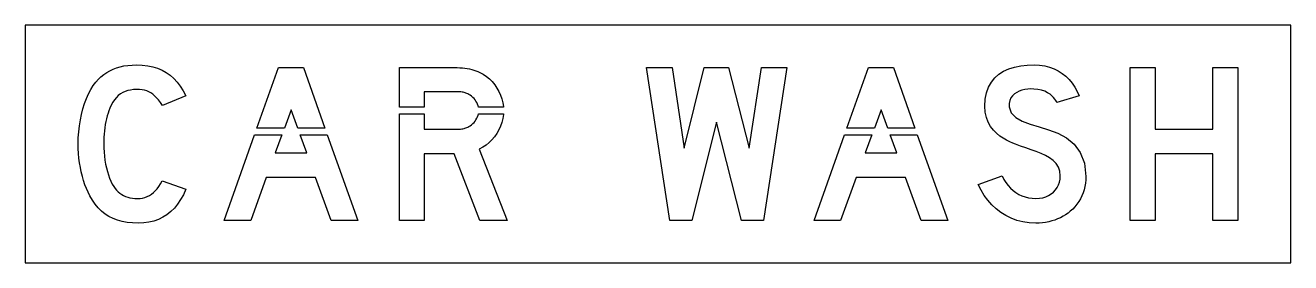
# Model space of a CAD drawing. Extents: x 0 to 96, y 0 to 18.
import ezdxf

# ---------------------------------------------------------------- set-up
doc = ezdxf.new("R2010")
doc.units = 0
doc.layers.add('CUT', color=7, linetype='Continuous')
doc.layers.add('OUTSIDE', color=1, linetype='Continuous')

msp = doc.modelspace()

# ---------------------------------------------------------------- linework, layer by layer
at = {"layer": 'CUT'}
for points in [[(11.3078, 4.1386), (11.039, 3.8719), (10.7486, 3.64), (10.439, 3.4441), (10.1066, 3.2841), (9.7526, 3.16), (9.3782, 3.0707), (8.9798, 3.0174), (8.5598, 3), (8.1302, 3.0128), (7.727, 3.0545), (7.3478, 3.1229), (6.9926, 3.2214), (6.6602, 3.3478), (6.3494, 3.5032), (6.059, 3.6887), (5.7902, 3.9032), (5.5394, 4.149), (5.3078, 4.4261), (5.0942, 4.7345), (4.8962, 5.0742), (4.7642, 5.3374), (4.6406, 5.618), (4.5278, 5.9136), (4.4246, 6.2243), (4.331, 6.5467), (4.2494, 6.8794), (4.1786, 7.2226), (4.1198, 7.5728), (4.073, 7.9287), (4.0394, 8.2904), (4.019, 8.6545), (4.0118, 9.0209), (4.0226, 9.4777), (4.0538, 9.9322), (4.1042, 10.3809), (4.175, 10.8214), (4.2638, 11.2493), (4.3706, 11.6643), (4.4942, 12.062), (4.6358, 12.4412), (4.7942, 12.7959), (4.967, 13.1264), (5.1566, 13.4278), (5.3594, 13.6991), (5.5454, 13.9043), (5.7422, 14.0922), (5.9522, 14.2626), (6.1754, 14.4157), (6.4106, 14.5513), (6.6602, 14.6696), (6.9218, 14.7704), (7.1966, 14.8528), (7.4858, 14.9177), (7.787, 14.9629), (8.1038, 14.9907), (8.4338, 15), (8.8718, 14.9849), (9.2846, 14.9386), (9.6698, 14.8609), (10.0322, 14.7507), (10.3706, 14.607), (10.6862, 14.4307), (10.9814, 14.2209), (11.2562, 13.9762), (11.5118, 13.6957), (11.7506, 13.3803), (11.9738, 13.029), (12.1802, 12.6406), (10.4126, 11.909), (10.2494, 12.1374), (10.0958, 12.338), (9.9494, 12.5119), (9.8054, 12.6591), (9.6626, 12.7832), (9.5174, 12.8852), (9.3674, 12.9664), (9.209, 13.0301), (9.0386, 13.0754), (8.855, 13.1067), (8.6546, 13.1241), (8.4338, 13.1287), (8.1986, 13.1206), (7.9766, 13.0939), (7.7678, 13.0499), (7.5722, 12.9861), (7.3886, 12.9026), (7.2182, 12.7983), (7.0574, 12.673), (6.9086, 12.527), (6.7694, 12.3565), (6.641, 12.1641), (6.5222, 11.9472), (6.4118, 11.7049), (6.341, 11.5264), (6.2762, 11.3339), (6.2162, 11.131), (6.161, 10.9188), (6.113, 10.6974), (6.0698, 10.4701), (6.0338, 10.2359), (6.0038, 9.9971), (5.9798, 9.7548), (5.963, 9.5101), (5.9522, 9.2655), (5.9486, 9.0209), (5.9558, 8.7055), (5.9726, 8.3925), (6.0026, 8.0829), (6.0422, 7.7791), (6.0938, 7.4823), (6.155, 7.1948), (6.2246, 6.9188), (6.305, 6.6545), (6.3938, 6.4064), (6.4898, 6.1733), (6.5954, 5.96), (6.707, 5.7664), (6.815, 5.6203), (6.929, 5.4881), (7.049, 5.3687), (7.1762, 5.262), (7.3118, 5.1693), (7.4546, 5.0893), (7.6058, 5.022), (7.7678, 4.9675), (7.9382, 4.9246), (8.1206, 4.8945), (8.3126, 4.8771), (8.5178, 4.8713), (8.7134, 4.8794), (8.9006, 4.9049), (9.0794, 4.949), (9.251, 5.0104), (9.4142, 5.0916), (9.5702, 5.1913), (9.719, 5.3107), (9.8618, 5.4499), (9.9974, 5.6087), (10.1282, 5.7896), (10.2518, 5.9901), (10.3706, 6.2128), (12.1802, 5.5623), (11.9918, 5.153), (11.7842, 4.7797), (11.5562, 4.4412)], [(19.2043, 14.7971), (21.0991, 14.7971), (22.7329, 10.2069), (20.6715, 10.2069), (20.1727, 11.5832), (19.6566, 10.2069), (17.571, 10.2069)], [(34.1221, 12.3484), (34.0417, 12.447), (33.9529, 12.5386), (33.8569, 12.622), (33.7513, 12.6974), (33.6397, 12.7635), (33.5677, 12.8017), (33.5005, 12.8342), (33.4333, 12.8632), (33.3649, 12.8875), (33.2941, 12.9084), (33.2185, 12.9258), (33.1357, 12.9397), (33.0445, 12.9501), (32.9413, 12.9571), (32.8249, 12.9629), (32.6929, 12.9652), (32.5453, 12.9664), (30.2713, 12.9664), (30.2713, 11.7936), (28.3765, 11.7936), (28.3765, 14.7971), (32.3341, 14.7971), (32.5597, 14.7948), (32.7745, 14.7901), (32.9773, 14.7797), (33.1717, 14.7658), (33.3565, 14.7461), (33.5341, 14.7206), (33.7045, 14.6893), (33.8689, 14.6522), (34.0273, 14.6081), (34.1821, 14.5571), (34.3333, 14.498), (34.4821, 14.4307), (34.7389, 14.2939), (34.9813, 14.1293), (35.2093, 13.9391), (35.4193, 13.727), (35.6101, 13.4951), (35.7817, 13.2458), (35.9305, 12.9826), (36.0565, 12.7078), (36.1573, 12.4226), (36.2317, 12.1328), (36.2773, 11.8383), (36.2794, 11.7936), (34.3721, 11.7936), (34.3441, 11.9043), (34.3045, 12.0214), (34.2529, 12.1351), (34.1917, 12.2441)], [(48.8946, 3.2029), (47.127, 14.7971), (49.0638, 14.7971), (49.9902, 8.6951), (51.5058, 14.7971), (53.3586, 14.7971), (54.9162, 8.6951), (55.8426, 14.7971), (57.7794, 14.7971), (56.0106, 3.2029), (54.327, 3.2029), (52.4322, 10.6475), (50.5794, 3.2029)], [(65.8559, 14.7971), (67.4898, 10.2069), (65.4284, 10.2069), (64.9295, 11.5832), (64.4135, 10.2069), (62.3278, 10.2069), (63.9611, 14.7971)], [(80.3225, 5.5275), (80.2469, 5.2922), (80.1545, 5.0638), (80.0465, 4.8446), (79.9229, 4.6348), (79.7849, 4.433), (79.6313, 4.2429), (79.4633, 4.0632), (79.2809, 3.8939), (79.1069, 3.7571), (78.9233, 3.6307), (78.7301, 3.5148), (78.5285, 3.4093), (78.3197, 3.3154), (78.1013, 3.233), (77.8769, 3.1635), (77.6465, 3.1055), (77.4101, 3.0591), (77.1677, 3.0267), (76.9205, 3.0058), (76.6697, 3), (76.1657, 3.0232), (75.6845, 3.0951), (75.2285, 3.211), (74.7953, 3.3699), (74.3885, 3.5693), (74.0069, 3.8081), (73.6517, 4.0829), (73.3241, 4.3913), (73.0229, 4.7333), (72.7505, 5.1043), (72.5057, 5.5032), (72.2909, 5.9287), (74.1017, 6.5791), (74.2361, 6.3148), (74.3885, 6.0713), (74.5565, 5.8487), (74.7401, 5.6481), (74.9369, 5.4696), (75.1493, 5.313), (75.3737, 5.1797), (75.6113, 5.0696), (75.8597, 4.9838), (76.1201, 4.9212), (76.3901, 4.8841), (76.6697, 4.8713), (76.9361, 4.8864), (77.1869, 4.9293), (77.4209, 5), (77.6369, 5.0974), (77.8325, 5.2168), (78.0065, 5.3594), (78.1589, 5.5217), (78.2861, 5.7026), (78.3869, 5.9009), (78.4613, 6.1142), (78.5069, 6.3403), (78.5225, 6.5791), (78.4853, 6.9397), (78.3785, 7.2516), (78.2093, 7.5206), (77.9849, 7.7536), (77.7137, 7.9542), (77.4017, 8.1304), (77.0573, 8.287), (76.6889, 8.4296), (76.3025, 8.5641), (75.9053, 8.6974), (75.5069, 8.8342), (75.1121, 8.9791), (74.9165, 9.0603), (74.6921, 9.16), (74.4485, 9.2817), (74.1941, 9.4301), (73.9361, 9.6064), (73.6865, 9.8139), (73.4501, 10.0551), (73.2377, 10.3322), (73.0577, 10.6499), (72.9185, 11.0104), (72.8285, 11.4151), (72.7961, 11.8684), (72.8297, 12.4087), (72.9245, 12.891), (73.0805, 13.3188), (73.2905, 13.6922), (73.5533, 14.0157), (73.8653, 14.2881), (74.2205, 14.5142), (74.6177, 14.6951), (75.0521, 14.8319), (75.5201, 14.927), (76.0193, 14.9826), (76.5437, 15), (76.9529, 14.9814), (77.3405, 14.9246), (77.7041, 14.8319), (78.0461, 14.7055), (78.3641, 14.5455), (78.6593, 14.3542), (78.9329, 14.1339), (79.1825, 13.8858), (79.4093, 13.6099), (79.6145, 13.3107), (79.7957, 12.9861), (79.9541, 12.6406), (78.2705, 12.1525), (78.2609, 12.1722), (78.2321, 12.2255), (78.1829, 12.3055), (78.1109, 12.4075), (78.0137, 12.5235), (77.8913, 12.6464), (77.7401, 12.7704), (77.5589, 12.8875), (77.3465, 12.9942), (77.1005, 13.08), (76.8197, 13.1414), (76.5017, 13.1693), (76.2773, 13.1728), (76.0517, 13.1577), (75.8273, 13.1264), (75.6101, 13.0754), (75.4037, 13.0035), (75.2117, 12.9107), (75.0413, 12.7948), (74.8949, 12.6545), (74.7785, 12.4887), (74.6957, 12.2974), (74.6513, 12.0771), (74.6489, 11.8278), (74.7989, 11.3571), (75.1385, 11.0035), (75.6281, 10.7322), (76.2305, 10.5107), (76.9061, 10.3055), (77.6177, 10.0829), (78.3245, 9.8116), (78.9905, 9.4557), (79.5749, 8.9838), (80.0405, 8.3623), (80.3489, 7.5588), (80.4593, 6.5386), (80.4509, 6.2765), (80.4245, 6.0203), (80.3825, 5.771)], [(83.8198, 3.2029), (83.8198, 14.7971), (85.7146, 14.7971), (85.7146, 10.1188), (90.0934, 10.1188), (90.0934, 14.7971), (91.9882, 14.7971), (91.9882, 3.2029), (90.0934, 3.2029), (90.0934, 8.2475), (85.7146, 8.2475), (85.7146, 3.2029)], [(30.2713, 11.2916), (30.2713, 10.1188), (32.5453, 10.1188), (32.6845, 10.12), (32.8105, 10.1223), (32.9233, 10.1281), (33.0253, 10.1351), (33.1177, 10.1455), (33.2029, 10.1594), (33.2821, 10.1768), (33.3553, 10.1965), (33.4273, 10.222), (33.4969, 10.251), (33.5677, 10.2835), (33.6397, 10.3217), (33.7513, 10.3878), (33.8569, 10.4632), (33.9529, 10.5467), (34.0417, 10.6383), (34.1221, 10.7368), (34.1917, 10.8412), (34.2529, 10.9501), (34.3045, 11.0638), (34.3441, 11.1797), (34.3722, 11.2916), (36.2798, 11.2916), (36.2773, 11.2377), (36.2305, 10.9362), (36.1573, 10.6383), (36.0553, 10.3496), (35.9281, 10.0701), (35.7769, 9.8035), (35.6017, 9.5519), (35.4061, 9.3188), (35.1913, 9.1055), (34.9573, 8.9154), (34.7065, 8.7507), (34.4401, 8.6139), (36.5449, 3.2029), (34.4821, 3.2029), (32.5453, 8.2475), (30.2713, 8.2475), (30.2713, 3.2029), (28.3765, 3.2029), (28.3765, 11.2916)], [(19.4684, 9.7049), (18.9523, 8.3287), (21.3523, 8.3287), (20.8535, 9.7049), (22.9116, 9.7049), (25.2259, 3.2029), (23.2051, 3.2029), (22.0255, 6.4574), (18.2779, 6.4574), (17.0995, 3.2029), (15.0787, 3.2029), (17.3923, 9.7049)], [(64.2252, 9.7049), (63.7091, 8.3287), (66.1091, 8.3287), (65.6103, 9.7049), (67.6684, 9.7049), (69.9827, 3.2029), (67.9619, 3.2029), (66.7823, 6.4574), (63.0347, 6.4574), (61.8563, 3.2029), (59.8355, 3.2029), (62.1492, 9.7049)]]:
    msp.add_lwpolyline(points, close=True, dxfattribs=at)
at = {"layer": 'OUTSIDE'}
msp.add_lwpolyline([(0, 0), (96, 0), (96, 18), (0, 18)], close=True, dxfattribs=at)

doc.saveas('drawing.dxf')
